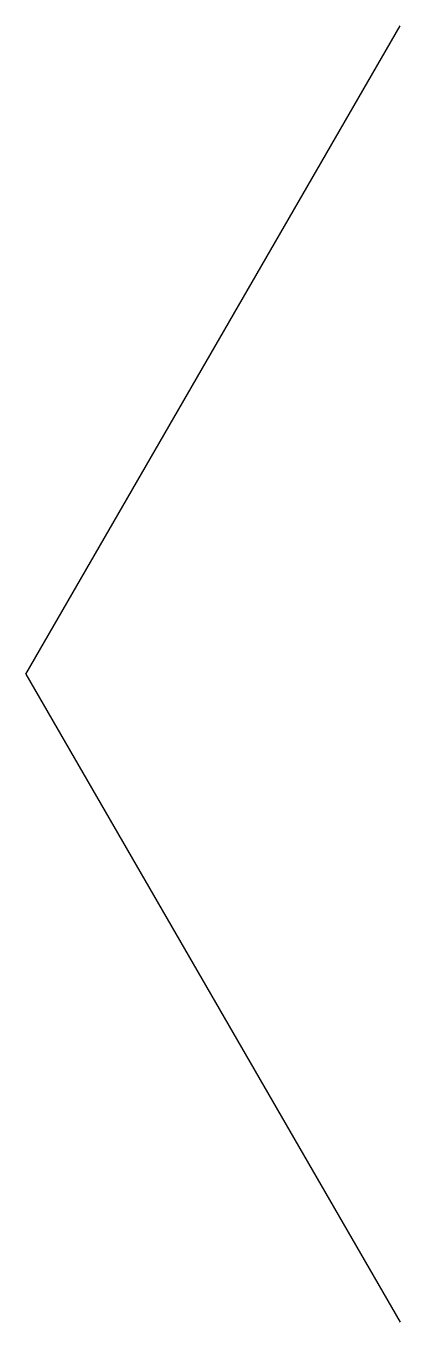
# Model space of a CAD drawing. Header units: millimetres. Extents: x 1156.395 to 1156.47, y -1488.739 to -1488.479.
import ezdxf

# ---------------------------------------------------------------- set-up
doc = ezdxf.new("R2010")
doc.units = ezdxf.units.MM
doc.layers.add('Símbolos_Gráficos', color=1, linetype='Continuous')

msp = doc.modelspace()

# ---------------------------------------------------------------- linework, layer by layer
at = {"layer": 'Símbolos_Gráficos', "color": 3}
for q in [(1156.46986, -1488.47926), (1156.46986, -1488.73907)]:
    msp.add_line((1156.39486, -1488.60917), q, dxfattribs=at)

doc.saveas('drawing.dxf')
